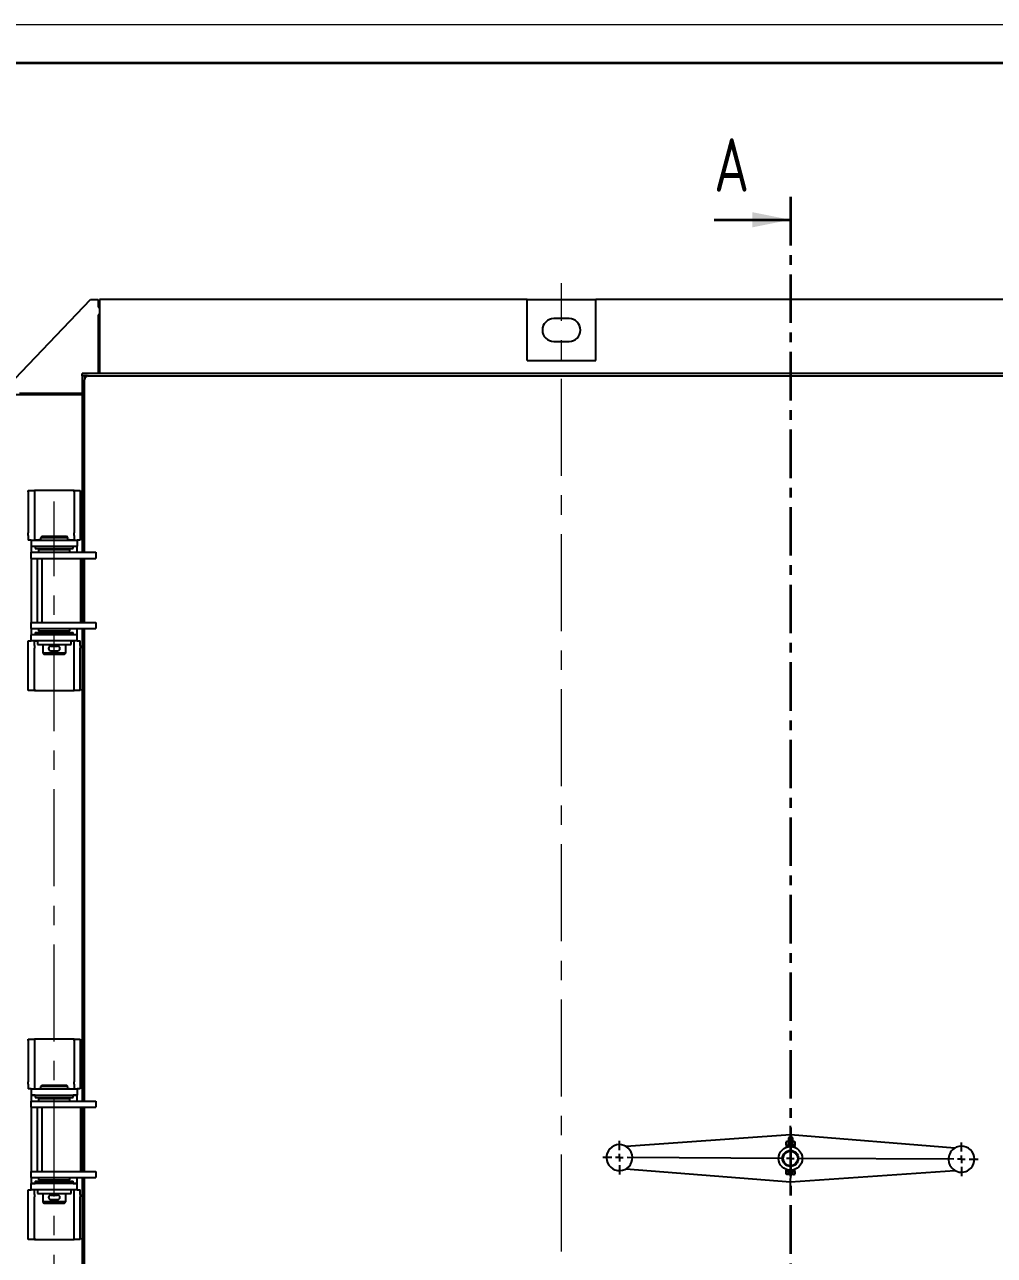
# Model space of a CAD drawing. Header units: millimetres. Extents: x 0 to 594, y 0 to 420.
# Drawn here: x 106.6 to 233.6, y 258.8 to 420 of the extents above; entities that cross this region are included whole.
import ezdxf

# ---------------------------------------------------------------- set-up
doc = ezdxf.new("R2010")
doc.units = ezdxf.units.MM
doc.linetypes.add('CENTER', pattern=[10.16, 6.35, -1.27, 1.27, -1.27])
doc.linetypes.add('CENTERX2', pattern=[20.32, 12.7, -2.54, 2.54, -2.54])
doc.layers.add('FORMAT', color=7, linetype='Continuous')
doc.layers.add('HIDDEN', color=30, linetype='Continuous')
doc.styles.add('SLDTEXTSTYLE0', font='TXT', dxfattribs={"width": 0.7, "bigfont": 'bigfont'})

# ---------------------------------------------------------------- blocks, each defined once
blk = doc.blocks.new('SW_CENTERMARKSYMBOL_0')
at = {"layer": 'FORMAT', "color": 0}
for p, q in [((-22.39, 1.11), (-22.38, 4.39)), ((-44.79, 1.21), (-44.79, 2.41)), ((0, 1), (0.01, 2.2)), ((-45.8, 0.22), (-47, 0.22)), ((-44.8, 0.21), (-45.3, 0.22)), ((-44.8, 0.21), (-44.8, 0.71)), ((-44.8, 0.21), (-44.8, -0.29)), ((-44.8, 0.21), (-44.3, 0.21)), ((-23.4, 0.11), (-43.8, 0.21)), ((-22.4, 0.11), (-22.9, 0.11)), ((-22.4, 0.11), (-22.4, 0.61)), ((-22.4, 0.11), (-22.4, -0.39)), ((-22.4, 0.11), (-21.9, 0.1)), ((-1, 0), (-21.4, 0.1)), ((0, 0), (-0.5, 0)), ((0, 0), (0, 0.5)), ((0, 0), (0, -0.5)), ((0, 0), (0.5, 0)), ((-44.8, -0.79), (-44.81, -1.99)), ((-22.4, -0.89), (-22.42, -4.1)), ((0, -1), (-0.01, -2.2)), ((1, 0), (2.2, -0.01))]:
    blk.add_line(p, q, dxfattribs=at)

msp = doc.modelspace()

# ---------------------------------------------------------------- linework, layer by layer
at = {"color": 7, "linetype": 'Continuous', "lineweight": 35}
for p, q in [((20, 415), (589, 415)), ((196.899, 394.437), (206.899, 394.437))]:
    msp.add_line(p, q, dxfattribs=at)
at = {"color": 7, "linetype": 'CENTER', "lineweight": 35}
msp.add_line((206.899, 397.437), (206.899, 140.172), dxfattribs=at)
at = {"color": 7, "linetype": 'Continuous', "lineweight": 25}
for p, q in [((104.399, 372.685), (115.199, 383.985)), ((115.199, 383.985), (116.199, 383.985)), ((116.199, 383.985), (116.199, 382.985)), ((172.399, 383.985), (116.399, 383.985)), ((116.399, 383.985), (116.399, 374.285)), ((172.399, 379.985), (172.399, 383.985)), ((172.399, 383.985), (173.399, 383.985)), ((173.399, 383.985), (180.399, 383.985)), ((180.399, 383.985), (181.399, 383.985)), ((181.399, 379.985), (181.399, 383.985)), ((237.399, 383.985), (181.399, 383.985)), ((116.199, 382.985), (116.399, 382.985)), ((116.399, 382.985), (116.399, 381.985)), ((116.399, 381.985), (116.199, 381.985)), ((116.199, 381.985), (116.199, 374.285)), ((177.899, 381.485), (175.899, 381.485)), ((172.399, 375.985), (172.399, 379.985)), ((181.399, 375.985), (181.399, 379.985)), ((175.899, 378.485), (177.899, 378.485)), ((172.399, 375.985), (173.399, 375.985)), ((173.399, 375.985), (180.399, 375.985)), ((180.399, 375.985), (181.399, 375.985)), ((114.099, 373.985), (114.099, 374.285)), ((239.699, 374.285), (114.099, 374.285)), ((114.799, 373.985), (114.099, 373.985)), ((114.399, 373.985), (114.099, 373.985)), ((114.099, 373.985), (114.099, 350.885)), ((114.399, 373.985), (114.399, 373.585)), ((114.409, 373.585), (114.399, 373.585)), ((114.399, 350.885), (114.399, 373.485)), ((114.799, 373.985), (114.799, 373.975)), ((114.899, 373.985), (238.899, 373.985)), ((114.099, 371.485), (104.399, 371.485)), ((114.099, 371.685), (105.899, 371.685)), ((107.049, 358.985), (107.849, 358.985)), ((107.049, 358.815), (107.049, 358.985)), ((107.049, 358.815), (107.049, 353.426)), ((107.849, 358.985), (107.849, 358.815)), ((113.049, 358.985), (107.849, 358.985)), ((107.849, 358.815), (107.849, 353.426)), ((113.049, 358.985), (113.849, 358.985)), ((113.049, 358.815), (113.049, 358.985)), ((113.049, 358.815), (113.049, 353.426)), ((113.849, 358.985), (113.849, 358.815)), ((113.849, 358.815), (113.849, 353.426)), ((107.049, 353.097), (107.049, 353.426)), ((107.049, 353.097), (107.049, 352.485)), ((107.849, 353.426), (107.849, 353.097)), ((107.849, 353.097), (107.849, 352.485)), ((113.049, 353.097), (113.049, 353.426)), ((113.049, 353.097), (113.049, 352.485)), ((113.849, 353.426), (113.849, 353.097)), ((113.849, 353.097), (113.849, 352.485)), ((107.449, 352.485), (107.049, 352.485)), ((107.449, 352.485), (107.449, 351.685)), ((107.449, 352.485), (107.671, 352.485)), ((107.449, 351.685), (107.671, 351.685)), ((107.449, 351.66), (107.449, 350.885)), ((107.949, 351.66), (107.449, 351.66)), ((107.671, 352.485), (113.227, 352.485)), ((107.671, 351.685), (113.227, 351.685)), ((107.849, 352.51), (108.449, 352.51)), ((107.949, 351.685), (107.949, 351.385)), ((108.849, 352.985), (108.649, 352.785)), ((108.649, 352.785), (108.649, 352.485)), ((112.249, 352.785), (108.649, 352.785)), ((108.849, 352.985), (112.049, 352.985)), ((112.249, 352.785), (112.049, 352.985)), ((112.249, 352.485), (112.249, 352.785)), ((112.449, 352.51), (113.049, 352.51)), ((112.949, 351.385), (112.949, 351.685)), ((113.449, 351.66), (112.949, 351.66)), ((113.227, 352.485), (113.449, 352.485)), ((113.227, 351.685), (113.449, 351.685)), ((113.849, 352.485), (113.449, 352.485)), ((113.449, 352.485), (113.449, 351.685)), ((113.449, 350.885), (113.449, 351.66)), ((107.399, 350.885), (107.399, 350.085)), ((107.399, 350.885), (108.7, 350.885)), ((107.399, 350.085), (108.7, 350.085)), ((107.449, 350.085), (107.449, 341.685)), ((107.949, 351.385), (112.949, 351.385)), ((108.199, 350.085), (108.199, 341.685)), ((108.499, 351.285), (108.399, 351.185)), ((108.399, 351.185), (108.399, 350.885)), ((112.499, 351.185), (108.399, 351.185)), ((108.499, 351.285), (112.399, 351.285)), ((108.7, 350.885), (113.93, 350.885)), ((108.7, 350.085), (113.93, 350.085)), ((108.845, 350.085), (108.845, 341.685)), ((108.949, 351.385), (108.949, 351.285)), ((111.949, 351.285), (111.949, 351.385)), ((112.499, 351.185), (112.399, 351.285)), ((112.499, 350.885), (112.499, 351.185)), ((113.923, 341.685), (113.923, 350.085)), ((113.93, 350.885), (114.848, 350.885)), ((113.93, 350.085), (114.848, 350.085)), ((114.153, 341.685), (114.153, 350.085)), ((114.399, 341.685), (114.399, 350.085)), ((114.848, 350.885), (115.399, 350.885)), ((114.848, 350.085), (115.399, 350.085)), ((115.399, 350.885), (115.899, 350.885)), ((115.399, 350.085), (115.899, 350.085)), ((115.899, 350.885), (115.899, 350.085)), ((107.399, 341.685), (107.399, 340.885)), ((107.399, 341.685), (108.7, 341.685)), ((107.399, 340.885), (108.7, 340.885)), ((107.449, 340.885), (107.449, 340.11)), ((107.949, 340.385), (107.949, 340.085)), ((107.949, 340.385), (112.949, 340.385)), ((108.399, 340.885), (108.399, 340.585)), ((108.399, 340.585), (108.499, 340.485)), ((108.399, 340.585), (112.499, 340.585)), ((112.399, 340.485), (108.499, 340.485)), ((108.7, 341.685), (113.93, 341.685)), ((108.7, 340.885), (113.93, 340.885)), ((108.949, 340.485), (108.949, 340.385)), ((111.949, 340.385), (111.949, 340.485)), ((112.399, 340.485), (112.499, 340.585)), ((112.499, 340.585), (112.499, 340.885)), ((112.949, 340.085), (112.949, 340.385)), ((113.449, 340.11), (113.449, 340.885)), ((113.93, 341.685), (114.848, 341.685)), ((113.93, 340.885), (114.848, 340.885)), ((114.099, 340.885), (114.099, 278.985)), ((114.399, 278.985), (114.399, 340.885)), ((114.848, 341.685), (115.399, 341.685)), ((114.848, 340.885), (115.399, 340.885)), ((115.399, 341.685), (115.899, 341.685)), ((115.399, 340.885), (115.899, 340.885)), ((115.899, 341.685), (115.899, 340.885)), ((107.049, 339.285), (107.449, 339.285)), ((107.049, 338.673), (107.049, 339.285)), ((107.049, 338.343), (107.049, 338.673)), ((107.449, 340.11), (107.949, 340.11)), ((107.449, 339.285), (107.449, 340.085)), ((107.671, 340.085), (107.449, 340.085)), ((107.671, 339.285), (107.449, 339.285)), ((113.227, 340.085), (107.671, 340.085)), ((113.227, 339.285), (107.671, 339.285)), ((107.849, 338.673), (107.849, 339.285)), ((108.249, 339.26), (107.849, 339.26)), ((107.849, 338.673), (107.849, 338.343)), ((108.249, 339.285), (108.249, 338.785)), ((108.249, 338.785), (110.449, 338.785)), ((108.949, 338.785), (108.949, 337.685)), ((109.999, 338.585), (110.899, 338.585)), ((110.449, 338.785), (112.649, 338.785)), ((111.949, 337.685), (111.949, 338.785)), ((112.649, 338.785), (112.649, 339.285)), ((113.049, 339.26), (112.649, 339.26)), ((112.949, 340.11), (113.449, 340.11)), ((113.049, 338.673), (113.049, 339.285)), ((113.049, 338.343), (113.049, 338.673)), ((113.449, 340.085), (113.227, 340.085)), ((113.449, 339.285), (113.227, 339.285)), ((113.449, 339.285), (113.449, 340.085)), ((113.449, 339.285), (113.849, 339.285)), ((113.849, 338.673), (113.849, 339.285)), ((113.849, 338.673), (113.849, 338.343)), ((107.049, 332.955), (107.049, 338.343)), ((107.849, 332.955), (107.849, 338.343)), ((108.949, 337.685), (109.149, 337.485)), ((111.949, 337.685), (108.949, 337.685)), ((111.749, 337.485), (109.149, 337.485)), ((109.999, 337.985), (110.899, 337.985)), ((111.749, 337.485), (111.949, 337.685)), ((113.049, 332.955), (113.049, 338.343)), ((113.849, 332.955), (113.849, 338.343)), ((107.049, 332.785), (107.049, 332.955)), ((107.849, 332.785), (107.049, 332.785)), ((107.849, 332.955), (107.849, 332.785)), ((107.849, 332.785), (113.049, 332.785)), ((113.049, 332.785), (113.049, 332.955)), ((113.849, 332.785), (113.049, 332.785)), ((113.849, 332.955), (113.849, 332.785)), ((107.049, 287.085), (107.849, 287.085)), ((107.049, 286.915), (107.049, 287.085)), ((107.849, 287.085), (107.849, 286.915)), ((113.049, 287.085), (107.849, 287.085)), ((113.049, 287.085), (113.849, 287.085)), ((113.049, 286.915), (113.049, 287.085)), ((113.849, 287.085), (113.849, 286.915)), ((107.049, 286.915), (107.049, 281.526)), ((107.849, 286.915), (107.849, 281.526)), ((113.049, 286.915), (113.049, 281.526)), ((113.849, 286.915), (113.849, 281.526)), ((107.049, 281.197), (107.049, 281.526)), ((107.049, 281.197), (107.049, 280.585)), ((107.449, 280.585), (107.049, 280.585)), ((107.449, 280.585), (107.449, 279.785)), ((107.449, 280.585), (107.671, 280.585)), ((107.671, 280.585), (113.227, 280.585)), ((107.849, 281.526), (107.849, 281.197)), ((107.849, 281.197), (107.849, 280.585)), ((107.849, 280.61), (108.449, 280.61)), ((108.849, 281.085), (108.649, 280.885)), ((108.649, 280.885), (108.649, 280.585)), ((112.249, 280.885), (108.649, 280.885)), ((108.849, 281.085), (112.049, 281.085)), ((112.249, 280.885), (112.049, 281.085)), ((112.249, 280.585), (112.249, 280.885)), ((112.449, 280.61), (113.049, 280.61)), ((113.049, 281.197), (113.049, 281.526)), ((113.049, 281.197), (113.049, 280.585)), ((113.227, 280.585), (113.449, 280.585)), ((113.849, 280.585), (113.449, 280.585)), ((113.449, 280.585), (113.449, 279.785)), ((113.849, 281.526), (113.849, 281.197)), ((113.849, 281.197), (113.849, 280.585)), ((107.399, 278.985), (107.399, 278.185)), ((107.399, 278.985), (108.7, 278.985)), ((107.449, 279.785), (107.671, 279.785)), ((107.449, 279.76), (107.449, 278.985)), ((107.949, 279.76), (107.449, 279.76)), ((107.671, 279.785), (113.227, 279.785)), ((107.949, 279.785), (107.949, 279.485)), ((107.949, 279.485), (112.949, 279.485)), ((108.499, 279.385), (108.399, 279.285)), ((108.399, 279.285), (108.399, 278.985)), ((112.499, 279.285), (108.399, 279.285)), ((108.499, 279.385), (112.399, 279.385)), ((108.7, 278.985), (113.93, 278.985)), ((108.949, 279.485), (108.949, 279.385)), ((111.949, 279.385), (111.949, 279.485)), ((112.499, 279.285), (112.399, 279.385)), ((112.499, 278.985), (112.499, 279.285)), ((112.949, 279.485), (112.949, 279.785)), ((113.449, 279.76), (112.949, 279.76)), ((113.227, 279.785), (113.449, 279.785)), ((113.449, 278.985), (113.449, 279.76)), ((113.93, 278.985), (114.848, 278.985)), ((114.848, 278.985), (115.399, 278.985)), ((115.399, 278.985), (115.899, 278.985)), ((115.899, 278.985), (115.899, 278.185)), ((107.399, 278.185), (108.7, 278.185)), ((107.449, 278.185), (107.449, 269.785)), ((108.199, 278.185), (108.199, 269.785)), ((108.7, 278.185), (113.93, 278.185)), ((108.845, 278.185), (108.845, 269.785)), ((113.923, 269.785), (113.923, 278.185)), ((113.93, 278.185), (114.848, 278.185)), ((114.153, 269.785), (114.153, 278.185)), ((114.399, 269.785), (114.399, 278.185)), ((114.848, 278.185), (115.399, 278.185)), ((115.399, 278.185), (115.899, 278.185)), ((206.914, 274.565), (185.364, 273.056)), ((206.63, 274.178), (206.625, 273.718)), ((206.731, 274.277), (206.63, 274.178)), ((207.23, 274.171), (206.63, 274.178)), ((206.731, 274.277), (207.131, 274.273)), ((228.449, 272.85), (206.914, 274.565)), ((207.23, 274.171), (207.131, 274.273)), ((207.225, 273.711), (207.23, 274.171)), ((206.319, 273.202), (206.317, 273.042)), ((206.317, 273.042), (207.437, 273.029)), ((206.319, 273.202), (207.439, 273.189)), ((206.342, 273.275), (206.347, 273.648)), ((206.342, 273.275), (206.469, 273.2)), ((206.475, 273.72), (206.347, 273.648)), ((207.375, 273.71), (206.475, 273.72)), ((206.611, 272.5), (206.611, 272.495)), ((206.617, 273.038), (206.617, 273.009)), ((206.631, 273.272), (206.635, 273.645)), ((207.208, 273.265), (207.213, 273.638)), ((207.211, 272.488), (207.211, 272.493)), ((207.217, 273.002), (207.217, 273.031)), ((207.369, 273.19), (207.497, 273.262)), ((207.501, 273.635), (207.375, 273.71)), ((207.437, 273.029), (207.517, 273.028)), ((207.439, 273.189), (207.519, 273.188)), ((207.497, 273.262), (207.501, 273.635)), ((207.517, 273.028), (207.519, 273.188)), ((107.399, 269.785), (107.399, 268.985)), ((107.399, 269.785), (108.7, 269.785)), ((108.7, 269.785), (113.93, 269.785)), ((113.93, 269.785), (114.848, 269.785)), ((114.848, 269.785), (115.399, 269.785)), ((115.399, 269.785), (115.899, 269.785)), ((115.899, 269.785), (115.899, 268.985)), ((185.35, 270.12), (206.884, 268.405)), ((206.281, 269.942), (206.279, 269.782)), ((206.279, 269.782), (207.399, 269.769)), ((206.281, 269.942), (207.401, 269.929)), ((206.302, 269.782), (206.298, 269.455)), ((206.298, 269.455), (206.425, 269.38)), ((207.324, 269.37), (206.425, 269.38)), ((206.581, 269.968), (206.581, 269.939)), ((206.587, 270.482), (206.587, 270.477)), ((206.591, 269.779), (206.587, 269.452)), ((206.884, 268.405), (228.435, 269.914)), ((207.168, 269.772), (207.164, 269.445)), ((207.181, 269.932), (207.181, 269.961)), ((207.187, 270.47), (207.187, 270.475)), ((207.324, 269.37), (207.453, 269.442)), ((207.399, 269.769), (207.479, 269.768)), ((207.401, 269.929), (207.481, 269.928)), ((207.456, 269.768), (207.453, 269.442)), ((207.479, 269.768), (207.481, 269.928)), ((107.399, 268.985), (108.7, 268.985)), ((107.449, 268.985), (107.449, 268.21)), ((107.449, 268.21), (107.949, 268.21)), ((107.449, 267.385), (107.449, 268.185)), ((107.671, 268.185), (107.449, 268.185)), ((113.227, 268.185), (107.671, 268.185)), ((107.949, 268.485), (107.949, 268.185)), ((107.949, 268.485), (112.949, 268.485)), ((108.399, 268.985), (108.399, 268.685)), ((108.399, 268.685), (108.499, 268.585)), ((108.399, 268.685), (112.499, 268.685)), ((112.399, 268.585), (108.499, 268.585)), ((108.7, 268.985), (113.93, 268.985)), ((108.949, 268.585), (108.949, 268.485)), ((111.949, 268.485), (111.949, 268.585)), ((112.399, 268.585), (112.499, 268.685)), ((112.499, 268.685), (112.499, 268.985)), ((112.949, 268.185), (112.949, 268.485)), ((112.949, 268.21), (113.449, 268.21)), ((113.449, 268.185), (113.227, 268.185)), ((113.449, 268.21), (113.449, 268.985)), ((113.449, 267.385), (113.449, 268.185)), ((113.93, 268.985), (114.848, 268.985)), ((114.099, 268.985), (114.099, 207.085)), ((114.399, 207.085), (114.399, 268.985)), ((114.848, 268.985), (115.399, 268.985)), ((115.399, 268.985), (115.899, 268.985)), ((107.049, 266.773), (107.049, 267.385)), ((107.049, 267.385), (107.449, 267.385)), ((107.049, 266.443), (107.049, 266.773)), ((107.049, 261.055), (107.049, 266.443)), ((107.671, 267.385), (107.449, 267.385)), ((113.227, 267.385), (107.671, 267.385)), ((107.849, 266.773), (107.849, 267.385)), ((108.249, 267.36), (107.849, 267.36)), ((107.849, 266.773), (107.849, 266.443)), ((107.849, 261.055), (107.849, 266.443)), ((108.249, 267.385), (108.249, 266.885)), ((108.249, 266.885), (110.449, 266.885)), ((108.949, 266.885), (108.949, 265.785)), ((109.999, 266.685), (110.899, 266.685)), ((109.999, 266.085), (110.899, 266.085)), ((110.449, 266.885), (112.649, 266.885)), ((111.949, 265.785), (111.949, 266.885)), ((112.649, 266.885), (112.649, 267.385)), ((113.049, 267.36), (112.649, 267.36)), ((113.049, 266.773), (113.049, 267.385)), ((113.049, 266.443), (113.049, 266.773)), ((113.049, 261.055), (113.049, 266.443)), ((113.449, 267.385), (113.227, 267.385)), ((113.449, 267.385), (113.849, 267.385)), ((113.849, 266.773), (113.849, 267.385)), ((113.849, 266.773), (113.849, 266.443)), ((113.849, 261.055), (113.849, 266.443)), ((108.949, 265.785), (109.149, 265.585)), ((111.949, 265.785), (108.949, 265.785)), ((111.749, 265.585), (109.149, 265.585)), ((111.749, 265.585), (111.949, 265.785)), ((107.049, 260.885), (107.049, 261.055)), ((107.849, 260.885), (107.049, 260.885)), ((107.849, 261.055), (107.849, 260.885)), ((107.849, 260.885), (113.049, 260.885)), ((113.049, 260.885), (113.049, 261.055)), ((113.849, 260.885), (113.049, 260.885)), ((113.849, 261.055), (113.849, 260.885))]:
    msp.add_line(p, q, dxfattribs=at)
at = {"color": 7, "linetype": 'Continuous', "lineweight": 25, "flags": 128}
for points in [[(207.208, 273.265), (206.899, 273.224), (206.631, 273.272)], [(206.635, 273.645), (206.945, 273.686), (207.213, 273.638)], [(207.497, 273.262), (207.342, 273.219), (207.208, 273.265)], [(207.213, 273.638), (207.368, 273.681), (207.501, 273.635)], [(206.587, 269.452), (206.432, 269.409), (206.298, 269.455)], [(207.164, 269.445), (206.854, 269.405), (206.587, 269.452)]]:
    msp.add_lwpolyline(points, dxfattribs=at)
at = {"color": 7, "linetype": 'Continuous', "lineweight": 25}
for radius in [1.55, 1.05, 0.95]:
    msp.add_circle((206.899, 271.485), radius, dxfattribs=at)
for centre, radius, start, end in [((175.899, 379.985), 1.5, 90, 270), ((177.899, 379.985), 1.5, 270, 90), ((114.899, 373.485), 0.5, 90, 180), ((108.449, 352.46), 0.05, 30, 90), ((112.449, 352.46), 0.05, 90, 150), ((109.999, 338.285), 0.3, 90, 270), ((110.449, 338.319), 0.369, 45.97813, 134.02187), ((110.899, 338.285), 0.3, 270, 90), ((110.431, 338.221), 0.336, 224.50855, 273.16016), ((110.47, 338.219), 0.335, 266.46026, 315.62999), ((108.449, 280.56), 0.05, 30, 90), ((112.449, 280.56), 0.05, 90, 150), ((184.499, 271.592), 1.7, 125.73629, 305.73629), ((184.499, 271.592), 1.7, 305.73629, 125.73629), ((206.489, 273.497), 0.266, 236.48136, 302.18676), ((206.489, 273.423), 0.266, 56.48136, 122.18676), ((229.299, 271.378), 1.7, 124.80399, 304.80399), ((229.299, 271.378), 1.7, 304.80399, 124.80399), ((207.311, 269.668), 0.267, 236.57717, 302.09095), ((109.999, 266.385), 0.3, 90, 270), ((110.43, 266.32), 0.336, 224.67023, 273.19232), ((110.45, 266.422), 0.367, 45.74536, 133.02507), ((110.47, 266.319), 0.335, 266.46026, 315.62999), ((110.899, 266.385), 0.3, 270, 90)]:
    msp.add_arc(centre, radius, start, end, dxfattribs=at)
at = {"color": 7, "linetype": 'Continuous', "lineweight": 35}
msp.add_solid([(206.899, 394.437), (201.899, 395.437), (201.899, 393.437)], dxfattribs=at)
at = {"layer": 'FORMAT', "linetype": 'CENTERX2', "lineweight": 18}
for p, q in [((176.899, 157.688), (176.899, 386.12)), ((110.449, 185.212), (110.449, 357.538))]:
    msp.add_line(p, q, dxfattribs=at)
at = {"layer": 'HIDDEN', "color": 1, "lineweight": 18}
msp.add_line((0, 420), (594, 420), dxfattribs=at)

# ---------------------------------------------------------------- block references
at = {"layer": 'FORMAT'}
msp.add_blockref('SW_CENTERMARKSYMBOL_0', (229.299, 271.378), dxfattribs=at)

# ---------------------------------------------------------------- texts
at = {"color": 7, "linetype": 'Continuous', "insert": (196.899, 405.122), "char_height": 7, "attachment_point": 1, "style": 'SLDTEXTSTYLE0'}
msp.add_mtext('А', dxfattribs=at)

doc.saveas('drawing.dxf')
